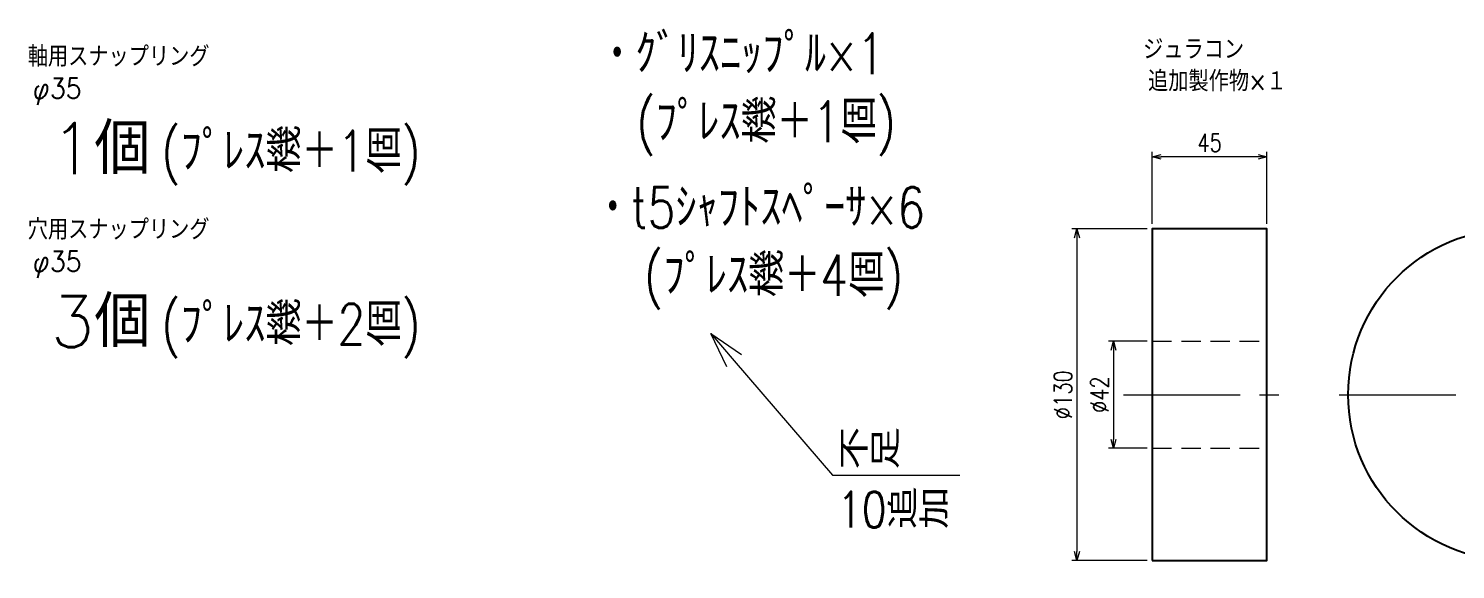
# Model space of a CAD drawing. Header units: millimetres. Extents: x 0 to 38884, y -3675 to 8056.
# Drawn here: x 27279 to 27839, y 7231 to 7443 of the extents above; entities that cross this region are included whole.
import ezdxf
from ezdxf import colors
from ezdxf.entities.mleader import LeaderData, LeaderLine
from ezdxf.math import Vec2, Vec3

# ---------------------------------------------------------------- set-up
doc = ezdxf.new("R2010")
doc.units = ezdxf.units.MM
doc.header["$LTSCALE"] = 2.4
doc.header["$PDMODE"] = 99
doc.header["$PDSIZE"] = 1
doc.linetypes.add('CENTER2', pattern=[28.575, 19.05, -3.175, 3.175, -3.175])
doc.linetypes.add('HIDDEN2', pattern=[4.7625, 3.175, -1.5875])
for name, color, linetype, lineweight in [('03_かくれ線', 6, 'HIDDEN2', 13), ('04_中心線', 1, 'CENTER2', 9), ('06_文字', 7, 'Continuous', 13), ('07_寸法線', 3, 'Continuous', 9), ('08_DIM', 3, 'Continuous', 13)]:
    doc.layers.add(name, color=color, linetype=linetype, lineweight=lineweight)
doc.styles.add('KSS_TXT', font='txt.shx', dxfattribs={"bigfont": 'extfont2.shx'})
doc.styles.get("Standard").update_dxf_attribs({"font": 'txt.shx', "bigfont": 'extfont2.shx'})
doc.styles.add('STANDARD1', font='MONOTXT', dxfattribs={"bigfont": 'BIGFONT'})
doc.styles.add('寸法用', font='simplex.shx', dxfattribs={"width": 0.8, "bigfont": '@extfont2.shx'})
doc.dimstyles.new('機械製図用', dxfattribs={"dimtxt": 3.5, "dimasz": 3.5, "dimexe": 2, "dimexo": 0, "dimgap": 1.2, "dimtad": 1, "dimdsep": 46, "dimtxsty": '寸法用', "dimblk": 'OPEN30', "dimcen": 0, "dimclrd": 256, "dimclre": 256, "dimclrt": 7, "dimazin": 2, "dimtm": 1e-09, "dimtfac": 0.75, "dimtmove": 0, "dimatfit": 3, "dimldrblk": 'OPEN30', "dimfxl": 1, "dimlwd": -1, "dimlwe": -1, "dimarcsym": 0})

# ---------------------------------------------------------------- blocks, each defined once
blk = doc.blocks.new('*U1003')
at = {"layer": '04_中心線', "color": 0, "linetype": 'CENTER2', "transparency": 16777216}
for p, q in [((0, 13), (0, 68.5)), ((-68.5, 0), (-13, 0)), ((13, 0), (68.5, 0)), ((0, -68.5), (0, -13))]:
    blk.add_line(p, q, dxfattribs=at)
at = {"layer": '04_中心線', "color": 0, "linetype": 'Continuous', "transparency": 16777216}
for p, q in [((0, -6.5), (0, 6.5)), ((-6.5, 0), (6.5, 0))]:
    blk.add_line(p, q, dxfattribs=at)
blk = doc.blocks.new('_Open30')
at = {"color": 0, "linetype": 'ByBlock', "lineweight": -2}
for p, q in [((-1, 0.268), (0, 0)), ((0, 0), (-1, -0.268)), ((0, 0), (-1, 0))]:
    blk.add_line(p, q, dxfattribs=at)
blk = doc.blocks.new('*D1104')
at = {"layer": '07_寸法線', "transparency": 16777216}
for p, q in [((27719.71, 7366.73), (27719.71, 7394.99)), ((27761.21, 7392.99), (27723.21, 7392.99)), ((27764.71, 7366.73), (27764.71, 7394.99))]:
    blk.add_line(p, q, dxfattribs=at)
at = {"layer": 'Defpoints', "color": 0, "transparency": 16777216}
for p in [(27719.71, 7392.99), (27719.71, 7364.73), (27764.71, 7364.73)]:
    blk.add_point(p, dxfattribs=at)
at = {"layer": '07_寸法線', "transparency": 16777216, "xscale": 3.5, "yscale": 3.5, "zscale": 3.5, "rotation": 180}
blk.add_blockref('_Open30', (27719.71, 7392.99), dxfattribs=at)
at = {"layer": '07_寸法線', "transparency": 16777216, "xscale": 3.5, "yscale": 3.5, "zscale": 3.5}
blk.add_blockref('_Open30', (27764.71, 7392.99), dxfattribs=at)
at = {"layer": '07_寸法線', "color": 7, "transparency": 16777216, "insert": (27742.21, 7398.49), "char_height": 7, "attachment_point": 5, "style": '寸法用'}
blk.add_mtext('45', dxfattribs=at)
blk = doc.blocks.new('*D1105')
at = {"layer": '07_寸法線', "transparency": 16777216}
for p, q in [((27717.71, 7364.73), (27688.21, 7364.73)), ((27690.21, 7361.23), (27690.21, 7238.23)), ((27717.71, 7234.73), (27688.21, 7234.73))]:
    blk.add_line(p, q, dxfattribs=at)
at = {"layer": 'Defpoints', "color": 0, "transparency": 16777216}
for p in [(27719.71, 7364.73), (27690.21, 7234.73), (27719.71, 7234.73)]:
    blk.add_point(p, dxfattribs=at)
at = {"layer": '07_寸法線', "transparency": 16777216, "xscale": 3.5, "yscale": 3.5, "zscale": 3.5}
for p, rotation in [((27690.21, 7364.73), 90), ((27690.21, 7234.73), 270)]:
    blk.add_blockref('_Open30', p, dxfattribs=dict(at, rotation=rotation))
at = {"layer": '07_寸法線', "color": 7, "transparency": 16777216, "insert": (27684.71, 7299.73), "char_height": 7, "attachment_point": 5, "rotation": 90, "style": '寸法用'}
blk.add_mtext('%%C130', dxfattribs=at)
blk = doc.blocks.new('*D1103')
at = {"layer": '07_寸法線', "transparency": 16777216}
for p, q in [((27717.71, 7320.73), (27702.55, 7320.73)), ((27704.55, 7317.23), (27704.55, 7282.23)), ((27717.71, 7278.73), (27702.55, 7278.73))]:
    blk.add_line(p, q, dxfattribs=at)
at = {"layer": 'Defpoints', "color": 0, "transparency": 16777216}
for p in [(27719.71, 7320.73), (27704.55, 7278.73), (27719.71, 7278.73)]:
    blk.add_point(p, dxfattribs=at)
at = {"layer": '07_寸法線', "transparency": 16777216, "xscale": 3.5, "yscale": 3.5, "zscale": 3.5}
for p, rotation in [((27704.55, 7320.73), 90), ((27704.55, 7278.73), 270)]:
    blk.add_blockref('_Open30', p, dxfattribs=dict(at, rotation=rotation))
at = {"layer": '07_寸法線', "color": 7, "transparency": 16777216, "insert": (27699.05, 7299.73), "char_height": 7, "attachment_point": 5, "rotation": 90, "style": '寸法用'}
blk.add_mtext('%%C42', dxfattribs=at)

msp = doc.modelspace()

# ---------------------------------------------------------------- linework, layer by layer
msp.add_lwpolyline([(27719.7122, 7234.7313), (27764.7122, 7234.7313), (27764.7122, 7364.7313), (27719.7122, 7364.7313)], close=True)
msp.add_circle((27861.5475, 7299.7313), 65)
at = {"layer": '03_かくれ線'}
for p, q in [((27719.7122, 7320.7313), (27764.7122, 7320.7313)), ((27719.7122, 7278.7313), (27764.7122, 7278.7313))]:
    msp.add_line(p, q, dxfattribs=at)
at = {"layer": '04_中心線'}
msp.add_line((27708.4622, 7299.7313), (27775.9622, 7299.7313), dxfattribs=at)

# ---------------------------------------------------------------- block references
at = {"layer": '04_中心線', "linetype": 'CENTER2'}
msp.add_blockref('*U1003', (27861.5475, 7299.7313), dxfattribs=at)

# ---------------------------------------------------------------- texts
at = {"layer": '06_文字', "style": 'STANDARD1', "width": 0.9}
for s, p in [('軸用スナップリング', (27278.7538, 7428.3288)), ('ジュラコン', (27716.1432, 7431.1352)), ('穴用スナップリング', (27278.7538, 7360.511))]:
    msp.add_text(s, height=8, dxfattribs=at).set_placement(p)
at = {"layer": '06_文字', "width": 0.9}
for s, p in [('追加製作物×１', (27718.0852, 7418.655)), ('φ35', (27280.6957, 7415.8485)), ('φ35', (27280.6957, 7348.0308))]:
    msp.add_text(s, height=8, dxfattribs=at).set_placement(p)
at = {"layer": '08_DIM', "style": '寸法用', "width": 0.8}
for s, p in [('・ｸﾞﾘｽﾆｯﾌﾟﾙ×1', (27502.8536, 7425.3504)), ('(ﾌﾟﾚｽ機＋1個)', (27517.3865, 7398.6985)), ('(ﾌﾟﾚｽ機＋1個)', (27331.046, 7387.1732)), ('・t5ｼｬﾌﾄｽﾍﾟｰｻ×6', (27501.116, 7365.1152)), ('(ﾌﾟﾚｽ機＋4個)', (27520.3542, 7338.5191)), ('(ﾌﾟﾚｽ機＋2個)', (27331.046, 7319.3555))]:
    msp.add_text(s, height=16, dxfattribs=at).set_placement(p)
at = {"layer": '08_DIM', "style": 'KSS_TXT'}
for s, p in [('1個', (27287.7096, 7386.2307)), ('3個', (27287.7096, 7318.4129))]:
    msp.add_text(s, height=20, dxfattribs=at).set_placement(p)

# ---------------------------------------------------------------- dimensions: what is measured, and where the dimension line sits
at = {"layer": '07_寸法線'}
dim = msp.add_linear_dim(base=(27719.7122, 7392.9867), p1=(27764.7122, 7364.7313), p2=(27719.7122, 7364.7313), dimstyle='機械製図用', override={"dimtxt": 7, "dimasz": 3.5, "dimexo": 2, "dimgap": 2}, dxfattribs=at)
dim.commit()
dim.dimension.update_dxf_attribs({"geometry": '*D1104', "text_midpoint": (27742.2122, 7398.4867)})
for base, p1, p2, picture, middle in [((27690.2093, 7234.7313), (27719.7122, 7364.7313), (27719.7122, 7234.7313), '*D1105', (27684.7093, 7299.7313)), ((27704.554, 7278.7313), (27719.7122, 7320.7313), (27719.7122, 7278.7313), '*D1103', (27699.054, 7299.7313))]:
    dim = msp.add_linear_dim(base=base, p1=p1, p2=p2, angle=90, text='%%C<>', dimstyle='機械製図用', override={"dimtxt": 7, "dimexo": 2, "dimgap": 2}, dxfattribs=at)
    dim.commit()
    dim.dimension.update_dxf_attribs({"geometry": picture, "text_midpoint": middle})

# ---------------------------------------------------------------- leaders
ml = msp.add_multileader_mtext('Standard', dxfattribs=at)
ml.set_content('不足\\P10追加', color=7, style='寸法用')
ml.set_leader_properties(color=256, linetype='ByLayer', lineweight=-1)
ml.set_arrow_properties(name='OPEN30')
ml.build(insert=Vec2(0, 0))
ml.multileader.update_dxf_attribs({"has_dogleg": 0, "text_left_attachment_type": 6, "text_right_attachment_type": 6, "arrow_head_size": 14})
ctx = ml.context
ctx.base_point, ctx.char_height, ctx.arrow_head_size, ctx.plane_origin = Vec3(27594.2759, 7268.2476), 14, 14, Vec3(27481.5451, 7179.0493)
ctx.left_attachment, ctx.right_attachment = 6, 6
notes = []
notes.append((ctx, [(1, (1, 1, 0), (27586.2759, 7268.2476), (1, 0), 8, [(0, [(27546.6284, 7323.6711)], 0, [])])]))
ctx.mtext.insert, ctx.mtext.width, ctx.mtext.flow_direction = Vec3(27596.2759, 7285.0476), 64, 5
for ctx, leaders in notes:
    for number, flags, end, landing, length, lines in leaders:
        leader = LeaderData()
        leader.index, (leader.has_last_leader_line, leader.has_dogleg_vector, leader.attachment_direction) = number, flags
        leader.last_leader_point, leader.dogleg_vector, leader.dogleg_length = Vec3(end), Vec3(landing), length
        for number, points, colour, breaks in lines:
            line = LeaderLine()
            line.index, line.vertices, line.color, line.breaks = number, Vec3.list(points), colors.encode_raw_color(colour), breaks
            leader.lines.append(line)
        ctx.leaders.append(leader)

doc.saveas('drawing.dxf')
